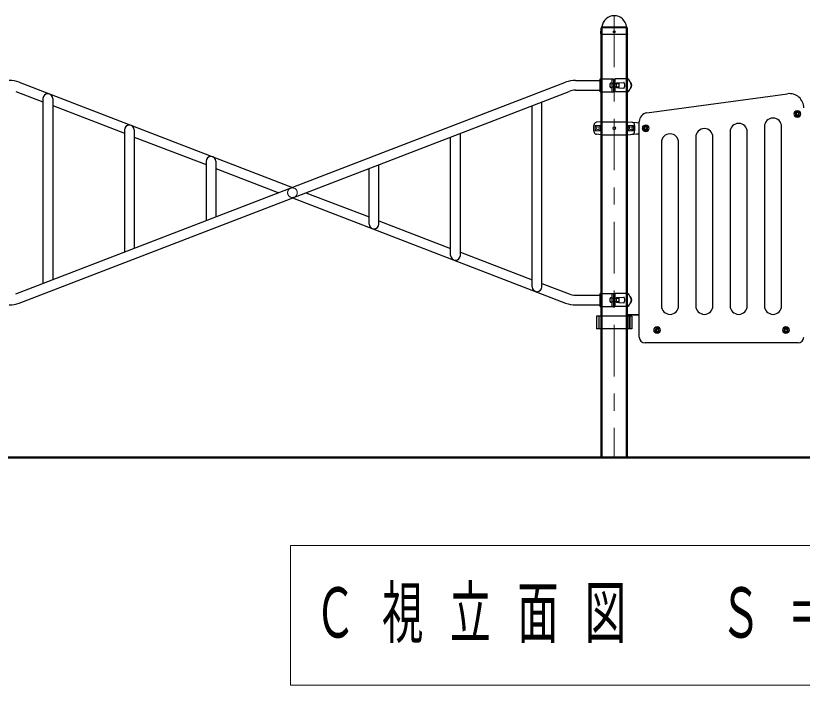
# Model space of a CAD drawing. Units: millimetres on the paper. Extents: x -552 to 0, y -594 to 267.
# Drawn here: x -301.33 to -255.51, y -139.33 to -100.34 of the extents above; entities that cross this region are included whole.
import ezdxf

# ---------------------------------------------------------------- set-up
doc = ezdxf.new("R2010")
doc.units = ezdxf.units.MM
doc.linetypes.add('USER1', pattern=[4.5, 2.5, -2])
doc.linetypes.add('USER2', pattern=[6, 3, -1, 1, -1])
doc.layers.add('LY_1', color=7, linetype='Continuous', lineweight=25)
doc.styles.add('ＭＳ ゴシック', font='')
doc.styles.get('ＭＳ ゴシック').set_extended_font_data('MS Gothic')

msp = doc.modelspace()

# ---------------------------------------------------------------- linework, layer by layer
at = {"layer": 'LY_1', "linetype": 'USER2', "lineweight": 13}
msp.add_line((-266.463, -100.343), (-266.463, -126.063), dxfattribs=at)
at = {"layer": 'LY_1'}
for p, q in [((-267.237, -101.404), (-267.23, -101.074)), ((-267.209, -101.026), (-267.191, -101.007)), ((-265.716, -101.026), (-265.734, -101.007)), ((-265.688, -101.404), (-265.695, -101.074)), ((-267.229, -101.413), (-267.237, -101.404)), ((-267.229, -101.413), (-265.696, -101.413)), ((-265.688, -101.404), (-265.696, -101.413)), ((-301.333, -116.543), (-269.295, -104.22)), ((-301.13, -104.22), (-285.212, -110.342)), ((-268.714, -104.113), (-267.282, -104.113)), ((-266.712, -104.329), (-266.712, -104.463)), ((-266.612, -104.246), (-266.628, -104.246)), ((-266.612, -104.246), (-266.612, -104.546)), ((-265.516, -104.229), (-265.512, -104.229)), ((-301.333, -104.749), (-299.746, -105.36)), ((-301.13, -117.072), (-269.091, -104.749)), ((-268.714, -104.679), (-267.282, -104.679)), ((-266.612, -104.546), (-266.628, -104.546)), ((-265.516, -104.563), (-265.512, -104.563)), ((-299.746, -105.165), (-299.746, -115.932)), ((-299.179, -105.165), (-299.179, -115.714)), ((-270.679, -116.127), (-270.679, -105.36)), ((-299.179, -105.578), (-294.996, -107.187)), ((-271.245, -116.127), (-271.245, -105.578)), ((-294.996, -106.992), (-294.996, -114.105)), ((-294.429, -106.992), (-294.429, -113.887)), ((-275.429, -114.3), (-275.429, -107.187)), ((-294.429, -107.405), (-290.246, -109.014)), ((-275.995, -114.3), (-275.995, -107.405)), ((-290.246, -108.819), (-290.246, -112.278)), ((-289.679, -108.819), (-289.679, -112.06)), ((-280.179, -112.473), (-280.179, -109.014)), ((-289.679, -109.232), (-286.001, -110.646)), ((-280.745, -112.473), (-280.745, -109.232)), ((-284.423, -110.646), (-280.745, -112.06)), ((-285.212, -110.95), (-269.295, -117.072)), ((-280.179, -112.278), (-275.995, -113.887)), ((-275.429, -114.105), (-271.245, -115.714)), ((-270.679, -115.932), (-269.091, -116.543)), ((-268.714, -116.613), (-267.282, -116.613)), ((-266.712, -116.83), (-266.712, -116.963)), ((-266.612, -116.746), (-266.628, -116.746)), ((-266.612, -116.746), (-266.612, -117.046)), ((-265.516, -116.73), (-265.512, -116.73)), ((-268.714, -117.18), (-267.282, -117.18)), ((-266.612, -117.046), (-266.628, -117.046)), ((-265.516, -117.063), (-265.512, -117.063)), ((-265.72, -117.73), (-265.004, -117.73)), ((-265.72, -117.768), (-265.004, -117.768)), ((-265.432, -117.83), (-267.493, -117.83)), ((-267.493, -117.83), (-267.493, -118.58)), ((-267.354, -117.83), (-267.354, -118.58)), ((-265.767, -117.83), (-265.767, -118.58)), ((-265.611, -117.83), (-265.611, -118.58)), ((-265.562, -117.83), (-265.562, -118.58)), ((-265.432, -117.83), (-265.432, -118.58)), ((-265.432, -118.58), (-267.493, -118.58))]:
    msp.add_line(p, q, dxfattribs=at)
at = {"layer": 'LY_1', "lineweight": 13}
for p, q in [((-267.207, -101.054), (-265.718, -101.054)), ((-267.177, -100.996), (-265.751, -100.996)), ((-285.322, -131.194), (-285.322, -139.328)), ((-234.522, -131.194), (-285.322, -131.194)), ((-285.322, -139.328), (-234.522, -139.328))]:
    msp.add_line(p, q, dxfattribs=at)
at = {"layer": 'LY_1', "color": 140, "lineweight": 50}
for p, q in [((-267.205, -101.063), (-267.205, -126.063)), ((-265.72, -101.063), (-265.72, -126.063))]:
    msp.add_line(p, q, dxfattribs=at)
at = {"layer": 'LY_1', "color": 40}
for p, q in [((-267.282, -104.771), (-267.282, -104.021)), ((-267.282, -104.021), (-266.612, -104.021)), ((-266.612, -104.021), (-266.512, -104.021)), ((-266.612, -104.021), (-266.612, -104.771)), ((-266.512, -104.021), (-266.512, -104.771)), ((-267.282, -104.771), (-266.612, -104.771)), ((-266.612, -104.771), (-266.512, -104.771)), ((-267.282, -117.271), (-267.282, -116.521)), ((-267.282, -116.521), (-266.612, -116.521)), ((-266.612, -116.521), (-266.512, -116.521)), ((-266.612, -116.521), (-266.612, -117.271)), ((-266.512, -116.521), (-266.512, -117.271)), ((-267.282, -117.271), (-266.612, -117.271)), ((-266.612, -117.271), (-266.512, -117.271))]:
    msp.add_line(p, q, dxfattribs=at)
at = {"layer": 'LY_1', "color": 40, "linetype": 'USER1', "lineweight": 13}
for p, q in [((-267.212, -104.771), (-267.212, -104.021)), ((-266.612, -104.296), (-266.512, -104.296)), ((-266.612, -104.496), (-266.512, -104.496)), ((-267.212, -117.271), (-267.212, -116.521)), ((-266.612, -116.796), (-266.512, -116.796)), ((-266.612, -116.996), (-266.512, -116.996))]:
    msp.add_line(p, q, dxfattribs=at)
at = {"layer": 'LY_1', "color": 2}
for p, q in [((-265.693, -104.021), (-266.403, -104.021)), ((-266.437, -104.054), (-266.437, -104.738)), ((-266.192, -104.243), (-265.908, -104.228)), ((-266.192, -104.243), (-266.192, -104.549)), ((-265.695, -104.771), (-266.403, -104.771)), ((-266.192, -104.549), (-265.908, -104.564)), ((-267.229, -106.521), (-267.492, -106.544)), ((-267.229, -106.521), (-265.696, -106.521)), ((-265.696, -106.521), (-265.171, -106.567)), ((-265.171, -106.567), (-265.004, -106.579)), ((-265.696, -107.271), (-265.171, -107.225)), ((-265.171, -107.225), (-265.004, -107.213)), ((-267.229, -107.271), (-267.492, -107.248)), ((-267.229, -107.271), (-265.696, -107.271)), ((-266.437, -116.555), (-266.437, -117.238)), ((-265.693, -116.521), (-266.403, -116.521)), ((-266.192, -116.743), (-265.908, -116.728)), ((-266.192, -116.743), (-266.192, -117.049)), ((-265.695, -117.271), (-266.403, -117.271)), ((-266.192, -117.049), (-265.908, -117.064))]:
    msp.add_line(p, q, dxfattribs=at)
at = {"layer": 'LY_1', "linetype": 'USER1', "lineweight": 13}
for p, q in [((-266.195, -104.313), (-266.612, -104.313)), ((-266.195, -104.479), (-266.612, -104.479)), ((-266.337, -104.254), (-266.203, -104.254)), ((-266.203, -104.254), (-266.203, -104.538)), ((-266.195, -104.479), (-266.195, -104.313)), ((-266.337, -104.538), (-266.203, -104.538)), ((-266.195, -116.813), (-266.612, -116.813)), ((-266.337, -116.755), (-266.203, -116.755)), ((-266.203, -116.755), (-266.203, -117.038)), ((-266.195, -116.98), (-266.195, -116.813)), ((-266.195, -116.98), (-266.612, -116.98)), ((-266.337, -117.038), (-266.203, -117.038))]:
    msp.add_line(p, q, dxfattribs=at)
at = {"layer": 'LY_1', "color": 2, "linetype": 'USER1', "lineweight": 13}
for p, q in [((-266.437, -104.296), (-266.337, -104.296)), ((-266.337, -104.259), (-266.337, -104.533)), ((-266.329, -104.25), (-266.192, -104.243)), ((-266.437, -104.496), (-266.337, -104.496)), ((-266.329, -104.542), (-266.192, -104.549)), ((-266.437, -116.796), (-266.337, -116.796)), ((-266.337, -116.759), (-266.337, -117.034)), ((-266.329, -116.75), (-266.192, -116.743)), ((-266.437, -116.996), (-266.337, -116.996)), ((-266.329, -117.042), (-266.192, -117.049))]:
    msp.add_line(p, q, dxfattribs=at)
at = {"layer": 'LY_1', "color": 4}
for p, q in [((-264.572, -106.006), (-256.367, -104.887)), ((-255.796, -105.986), (-255.862, -106.024)), ((-255.862, -106.024), (-255.862, -106.101)), ((-255.796, -106.14), (-255.862, -106.101)), ((-255.729, -106.024), (-255.796, -105.986)), ((-255.729, -106.101), (-255.796, -106.14)), ((-255.729, -106.024), (-255.729, -106.101)), ((-265.004, -119.063), (-265.004, -106.501)), ((-264.629, -106.819), (-264.696, -106.858)), ((-264.696, -106.858), (-264.696, -106.934)), ((-264.629, -106.973), (-264.696, -106.934)), ((-264.563, -106.858), (-264.629, -106.819)), ((-264.563, -106.934), (-264.629, -106.973)), ((-264.563, -106.858), (-264.563, -106.934)), ((-259.712, -107.109), (-259.712, -117.23)), ((-258.712, -117.23), (-258.712, -107.109)), ((-257.712, -106.803), (-257.712, -117.23)), ((-256.712, -117.23), (-256.712, -106.803)), ((-261.712, -107.415), (-261.712, -117.23)), ((-260.712, -117.23), (-260.712, -107.415)), ((-263.713, -107.721), (-263.713, -117.23)), ((-262.713, -117.23), (-262.713, -107.721)), ((-264.029, -118.608), (-263.963, -118.569)), ((-264.029, -118.608), (-264.029, -118.685)), ((-264.029, -118.685), (-263.963, -118.723)), ((-263.963, -118.569), (-263.896, -118.608)), ((-263.963, -118.723), (-263.896, -118.685)), ((-263.896, -118.608), (-263.896, -118.685)), ((-256.529, -118.608), (-256.462, -118.569)), ((-256.529, -118.608), (-256.529, -118.685)), ((-256.529, -118.685), (-256.462, -118.723)), ((-256.462, -118.569), (-256.396, -118.608)), ((-256.462, -118.723), (-256.396, -118.685)), ((-256.396, -118.608), (-256.396, -118.685)), ((-255.754, -119.396), (-264.671, -119.396))]:
    msp.add_line(p, q, dxfattribs=at)
at = {"layer": 'LY_1', "color": 2, "lineweight": 13}
for p, q in [((-267.575, -107.05), (-267.575, -106.742)), ((-267.267, -106.742), (-267.575, -106.742)), ((-265.658, -106.742), (-265.35, -106.742)), ((-265.35, -107.05), (-265.35, -106.742)), ((-267.267, -107.05), (-267.575, -107.05)), ((-265.658, -107.05), (-265.35, -107.05))]:
    msp.add_line(p, q, dxfattribs=at)
at = {"layer": 'LY_1', "lineweight": 50}
msp.add_line((-147.573, -126.063), (-372.271, -126.063), dxfattribs=at)
at = {"layer": 'LY_1'}
msp.add_circle((-266.463, -101.279), 0.05, dxfattribs=at)
at = {"layer": 'LY_1', "lineweight": 13}
for centre in [(-255.796, -106.063), (-264.629, -106.896), (-263.963, -118.646), (-256.462, -118.646)]:
    msp.add_circle(centre, 0.2, dxfattribs=at)
at = {"layer": 'LY_1', "color": 4}
for centre in [(-255.796, -106.063), (-264.629, -106.896), (-263.963, -118.646), (-256.462, -118.646)]:
    msp.add_circle(centre, 0.175, dxfattribs=at)
at = {"layer": 'LY_1', "color": 4, "linetype": 'USER1', "lineweight": 13}
for centre in [(-255.796, -106.063), (-264.629, -106.896), (-263.963, -118.646), (-256.462, -118.646)]:
    msp.add_circle(centre, 0.104, dxfattribs=at)
at = {"layer": 'LY_1', "color": 4, "lineweight": 13}
for centre in [(-255.796, -106.063), (-264.629, -106.896), (-263.963, -118.646), (-256.462, -118.646)]:
    msp.add_circle(centre, 0.0917, dxfattribs=at)
at = {"layer": 'LY_1', "color": 2, "lineweight": 13}
for centre, radius in [((-267.421, -106.896), 0.154), ((-265.504, -106.896), 0.154), ((-267.421, -106.896), 0.0833), ((-266.463, -106.896), 0.0833), ((-265.504, -106.896), 0.0833)]:
    msp.add_circle(centre, radius, dxfattribs=at)
at = {"layer": 'LY_1', "linetype": 'USER1', "lineweight": 13}
msp.add_circle((-285.212, -110.646), 0.283, dxfattribs=at)
at = {"layer": 'LY_1'}
for centre, radius, start, end in [((-266.463, -101.063), 0.72, 90, 173.3676), ((-266.463, -101.063), 0.72, 6.6324, 90), ((-267.16, -101.075), 0.07, 135, 178.996), ((-267.224, -100.974), 0.0467, 315, 353.3676), ((-265.701, -100.974), 0.0467, 186.6324, 225), ((-265.765, -101.075), 0.07, 1.0039, 45), ((-301.71, -105.729), 1.617, 68.9625, 90), ((-268.714, -105.729), 1.617, 90, 111.0375), ((-266.628, -104.329), 0.0833, 90, 180), ((-266.628, -104.463), 0.0833, 180, 270), ((-265.512, -104.246), 0.0167, 36.8699, 90), ((-265.712, -104.396), 0.267, 323.1301, 36.8699), ((-299.462, -105.165), 0.283, 0, 180), ((-268.714, -105.729), 1.05, 90, 111.0375), ((-265.512, -104.546), 0.0167, 270, 323.1301), ((-294.712, -106.992), 0.283, 0, 180), ((-289.962, -108.819), 0.283, 0, 180), ((-280.462, -112.473), 0.283, 180, 0), ((-275.712, -114.3), 0.283, 180, 0), ((-270.962, -116.127), 0.283, 180, 0), ((-268.714, -115.563), 1.05, 248.9625, 270), ((-266.628, -116.83), 0.0833, 90, 180), ((-265.512, -116.746), 0.0167, 36.8699, 90), ((-265.712, -116.896), 0.267, 323.1301, 36.8699), ((-301.71, -115.563), 1.617, 270, 291.0375), ((-268.714, -115.563), 1.617, 248.9625, 270), ((-266.628, -116.963), 0.0833, 180, 270), ((-265.512, -117.046), 0.0167, 270, 323.1301)]:
    msp.add_arc(centre, radius, start, end, dxfattribs=at)
at = {"layer": 'LY_1', "color": 2}
for centre, radius, start, end in [((-266.403, -104.054), 0.0333, 90, 180), ((-265.693, -104.088), 0.0667, 39.7791, 90), ((-265.907, -104.245), 0.0167, 28.6151, 93), ((-266.917, -104.796), 1.167, 25.3006, 28.6151), ((-266.071, -104.396), 0.232, 334.6995, 25.3006), ((-266.539, -104.791), 1.167, 25.5584, 39.7791), ((-265.712, -104.396), 0.25, 334.4416, 25.5584), ((-266.403, -104.738), 0.0333, 180, 270), ((-265.907, -104.547), 0.0167, 267, 331.385), ((-266.917, -103.996), 1.167, 331.385, 334.6995), ((-265.693, -104.704), 0.0667, 270, 320.2209), ((-266.539, -104), 1.167, 320.2209, 334.4416), ((-266.838, -106.896), 0.833, 163.8038, 196.1962), ((-267.478, -106.71), 0.167, 95, 163.8038), ((-265.447, -106.71), 0.167, 16.1962, 85), ((-266.088, -106.896), 0.833, 343.8037, 16.1962), ((-267.478, -107.082), 0.167, 196.1962, 265), ((-265.447, -107.082), 0.167, 275, 343.8037), ((-266.403, -116.555), 0.0333, 90, 180), ((-265.907, -116.745), 0.0167, 28.6151, 93), ((-266.917, -117.296), 1.167, 25.3006, 28.6151), ((-266.071, -116.896), 0.232, 334.6995, 25.3006), ((-265.693, -116.588), 0.0667, 39.7791, 90), ((-266.539, -117.292), 1.167, 25.5584, 39.7791), ((-265.712, -116.896), 0.25, 334.4416, 25.5584), ((-266.403, -117.238), 0.0333, 180, 270), ((-265.907, -117.047), 0.0167, 267, 331.385), ((-266.917, -116.497), 1.167, 331.385, 334.6995), ((-265.693, -117.205), 0.0667, 270, 320.2209), ((-266.539, -116.501), 1.167, 320.2209, 334.4416)]:
    msp.add_arc(centre, radius, start, end, dxfattribs=at)
at = {"layer": 'LY_1', "color": 2, "linetype": 'USER1', "lineweight": 13}
for centre, radius, start, end in [((-265.695, -104.038), 0.0167, 88.0111, 180), ((-266.328, -104.259), 0.0083, 92, 180), ((-266.328, -104.259), 0.0083, 92, 180), ((-266.328, -104.533), 0.0083, 180, 267), ((-266.328, -104.533), 0.0083, 180, 268), ((-265.695, -104.754), 0.0167, 180, 270), ((-266.328, -116.759), 0.0083, 92, 180), ((-266.328, -116.759), 0.0083, 92, 180), ((-265.695, -116.538), 0.0167, 88.0111, 180), ((-266.328, -117.034), 0.0083, 180, 267), ((-266.328, -117.034), 0.0083, 180, 268), ((-265.695, -117.255), 0.0167, 180, 270)]:
    msp.add_arc(centre, radius, start, end, dxfattribs=at)
at = {"layer": 'LY_1', "color": 4}
for centre, radius, start, end in [((-256.254, -105.712), 0.833, 0, 97.4685), ((-264.504, -106.501), 0.5, 97.4685, 180), ((-257.212, -106.803), 0.5, 0, 180), ((-259.212, -107.109), 0.5, 0, 180), ((-263.213, -107.721), 0.5, 0, 180), ((-261.212, -107.415), 0.5, 0, 180), ((-263.213, -117.23), 0.5, 180, 0), ((-261.212, -117.23), 0.5, 180, 0), ((-259.212, -117.23), 0.5, 180, 0), ((-257.212, -117.23), 0.5, 180, 0), ((-264.671, -119.063), 0.333, 180, 270), ((-255.754, -119.063), 0.333, 270, 0)]:
    msp.add_arc(centre, radius, start, end, dxfattribs=at)
at = {"layer": 'LY_1', "color": 2, "lineweight": 13}
for centre, start, end in [((-269.4, -106.896), 355.8705, 4.1295), ((-263.525, -106.896), 175.8705, 184.1295)]:
    msp.add_arc(centre, 2.139, start, end, dxfattribs=at)

# ---------------------------------------------------------------- texts
at = {"layer": 'LY_1', "insert": (-283.922, -135.261), "char_height": 2.933, "attachment_point": 4, "style": 'ＭＳ ゴシック'}
msp.add_mtext('\\T1.64;\\W0.6;Ｃ視立面図\u3000Ｓ＝１／６０', dxfattribs=at)

doc.saveas('drawing.dxf')
